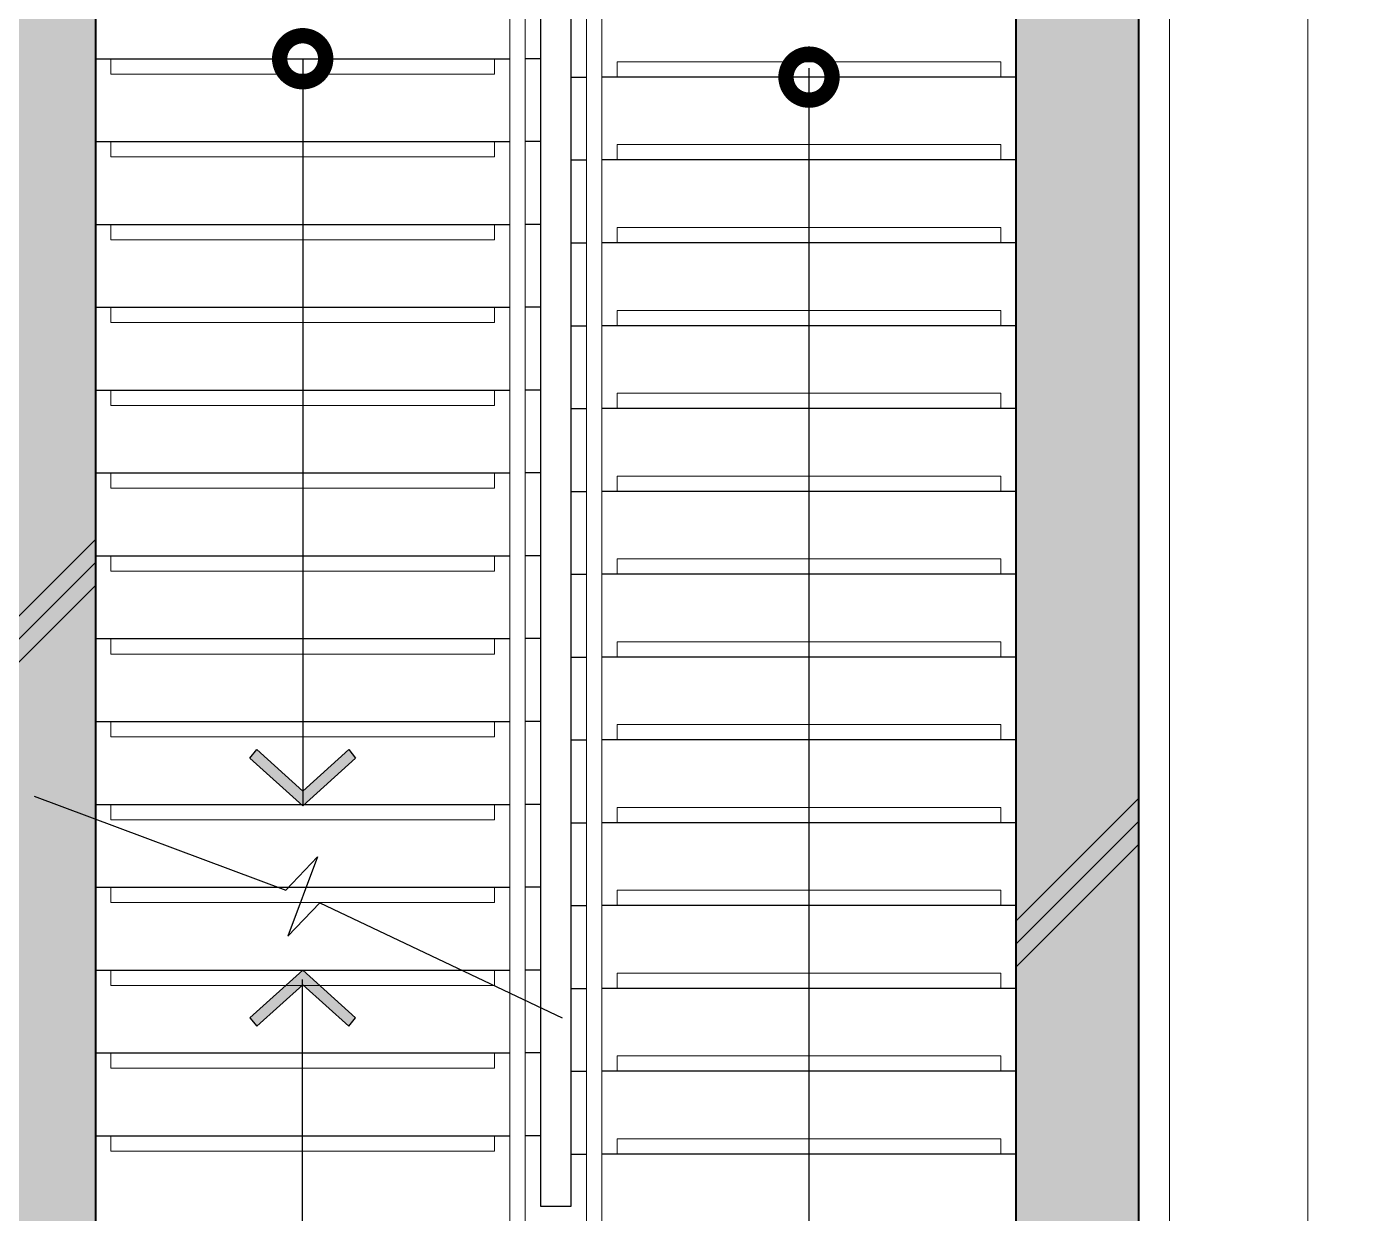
# Model space of a CAD drawing. Header units: millimetres. Extents: x 4003075 to 5615882, y 1445368 to 2591247.
# Drawn here: x 5373400 to 5377721, y 2447144 to 2451013 of the extents above; entities that cross this region are included whole.
import ezdxf

# ---------------------------------------------------------------- set-up
doc = ezdxf.new("R2010")
doc.units = ezdxf.units.MM
for name, color, linetype, lineweight in [('XR-평면도$0$A-CNTL', 9, 'Continuous', 15), ('XR-평면도$0$A-CONC-LIN1', 9, 'Continuous', 40), ('XR-평면도$0$A-ELEV-LIN3', 9, 'Continuous', 18), ('XR-평면도$0$A-SSXM-STAIR', 9, 'Continuous', 25), ('XR-평면도$0$A-SSXS-HAND', 9, 'Continuous', 20), ('XR-평면도$0$A-XXXX-HATC', 9, 'Continuous', 18), ('XR-평면도$0$A-XXXX-SYMB', 9, 'Continuous', 25)]:
    doc.layers.add(name, color=color, linetype=linetype, lineweight=lineweight)
doc.layers.add('XR-평면도$0$A-CONC-SOLD', color=9, linetype='Continuous')

# ---------------------------------------------------------------- blocks, each defined once
blk = doc.blocks.new('XR-평면도$0$ARROW')
blk.add_lwpolyline([(-0.002, 0.87), (0.738, 0), (-0.002, -0.87), (0.15, -1), (1, 0), (0.15, 1)], close=True)
for points in [[(-0.002, 0.87), (0.15, 1), (0.738, 0), (1, 0)], [(0.738, 0), (1, 0), (-0.002, -0.87), (0.15, -1)]]:
    blk.add_solid(points)
blk = doc.blocks.new('XR-평면도$0$계단실(기준층)230530')
at = {"layer": 'XR-평면도$0$A-ELEV-LIN3'}
for points in [[(-3408541.1, 1627210.6), (-3408541.1, 1627160.6), (-3407291.1, 1627160.6), (-3407291.1, 1627210.6)], [(-3405641.1, 1627150.6), (-3405641.1, 1627200.6), (-3406891.1, 1627200.6), (-3406891.1, 1627150.6)], [(-3408541.1, 1626940.6), (-3408541.1, 1626890.6), (-3407291.1, 1626890.6), (-3407291.1, 1626940.6)], [(-3405641.1, 1626880.6), (-3405641.1, 1626930.6), (-3406891.1, 1626930.6), (-3406891.1, 1626880.6)], [(-3408541.1, 1626670.6), (-3408541.1, 1626620.6), (-3407291.1, 1626620.6), (-3407291.1, 1626670.6)], [(-3405641.1, 1626610.6), (-3405641.1, 1626660.6), (-3406891.1, 1626660.6), (-3406891.1, 1626610.6)], [(-3408541.1, 1626400.6), (-3408541.1, 1626350.6), (-3407291.1, 1626350.6), (-3407291.1, 1626400.6)], [(-3405641.1, 1626340.6), (-3405641.1, 1626390.6), (-3406891.1, 1626390.6), (-3406891.1, 1626340.6)], [(-3408541.1, 1626130.6), (-3408541.1, 1626080.6), (-3407291.1, 1626080.6), (-3407291.1, 1626130.6)], [(-3405641.1, 1626070.6), (-3405641.1, 1626120.6), (-3406891.1, 1626120.6), (-3406891.1, 1626070.6)], [(-3408541.1, 1625860.6), (-3408541.1, 1625810.6), (-3407291.1, 1625810.6), (-3407291.1, 1625860.6)], [(-3405641.1, 1625800.6), (-3405641.1, 1625850.6), (-3406891.1, 1625850.6), (-3406891.1, 1625800.6)], [(-3408541.1, 1625590.6), (-3408541.1, 1625540.6), (-3407291.1, 1625540.6), (-3407291.1, 1625590.6)], [(-3405641.1, 1625530.6), (-3405641.1, 1625580.6), (-3406891.1, 1625580.6), (-3406891.1, 1625530.6)], [(-3408541.1, 1625320.6), (-3408541.1, 1625270.6), (-3407291.1, 1625270.6), (-3407291.1, 1625320.6)], [(-3405641.1, 1625260.6), (-3405641.1, 1625310.6), (-3406891.1, 1625310.6), (-3406891.1, 1625260.6)], [(-3408541.1, 1625050.6), (-3408541.1, 1625000.6), (-3407291.1, 1625000.6), (-3407291.1, 1625050.6)], [(-3405641.1, 1624990.6), (-3405641.1, 1625040.6), (-3406891.1, 1625040.6), (-3406891.1, 1624990.6)], [(-3408541.1, 1624780.6), (-3408541.1, 1624730.6), (-3407291.1, 1624730.6), (-3407291.1, 1624764.7)], [(-3407291.1, 1624764.7), (-3407291.1, 1624780.6)], [(-3405641.1, 1624720.6), (-3405641.1, 1624770.6), (-3406891.1, 1624770.6), (-3406891.1, 1624720.6)], [(-3408541.1, 1624510.6), (-3408541.1, 1624460.6), (-3407291.1, 1624460.6), (-3407291.1, 1624510.6)], [(-3405641.1, 1624450.6), (-3405641.1, 1624500.6), (-3406891.1, 1624500.6), (-3406891.1, 1624450.6)], [(-3408541.1, 1624240.6), (-3408541.1, 1624190.6), (-3407291.1, 1624190.6), (-3407291.1, 1624240.6)], [(-3405641.1, 1624180.6), (-3405641.1, 1624230.6), (-3406891.1, 1624230.6), (-3406891.1, 1624180.6)], [(-3408541.1, 1623970.6), (-3408541.1, 1623920.6), (-3407291.1, 1623920.6), (-3407291.1, 1623970.6)], [(-3405641.1, 1623910.6), (-3405641.1, 1623960.6), (-3406891.1, 1623960.6), (-3406891.1, 1623910.6)], [(-3408541.1, 1623700.6), (-3408541.1, 1623650.6), (-3407291.1, 1623650.6), (-3407291.1, 1623700.6)], [(-3405641.1, 1623640.6), (-3405641.1, 1623690.6), (-3406891.1, 1623690.6), (-3406891.1, 1623640.6)]]:
    blk.add_lwpolyline(points, dxfattribs=at)
at = {"layer": 'XR-평면도$0$A-SSXM-STAIR'}
for points in [[(-3407141.1, 1627380.6), (-3407141.1, 1623470.6), (-3407041.1, 1623470.6), (-3407041.1, 1627380.6), (-3407141.1, 1627380.6)], [(-3408591.1, 1627210.6), (-3407241.1, 1627210.6)], [(-3407141.1, 1627210.6), (-3407191.1, 1627210.6)], [(-3407041.1, 1627150.6), (-3406991.1, 1627150.6)], [(-3407041.1, 1627150.6), (-3406991.1, 1627150.6)], [(-3405591.1, 1627150.6), (-3406941.1, 1627150.6)], [(-3408591.1, 1626940.6), (-3407241.1, 1626940.6)], [(-3407141.1, 1626940.6), (-3407191.1, 1626940.6)], [(-3407041.1, 1626880.6), (-3406991.1, 1626880.6)], [(-3407041.1, 1626880.6), (-3406991.1, 1626880.6)], [(-3405591.1, 1626880.6), (-3406941.1, 1626880.6)], [(-3408591.1, 1626670.6), (-3407241.1, 1626670.6)], [(-3407141.1, 1626670.6), (-3407191.1, 1626670.6)], [(-3407041.1, 1626610.6), (-3406991.1, 1626610.6)], [(-3407041.1, 1626610.6), (-3406991.1, 1626610.6)], [(-3405591.1, 1626610.6), (-3406941.1, 1626610.6)], [(-3408591.1, 1626400.6), (-3407241.1, 1626400.6)], [(-3407141.1, 1626400.6), (-3407191.1, 1626400.6)], [(-3407041.1, 1626340.6), (-3406991.1, 1626340.6)], [(-3407041.1, 1626340.6), (-3406991.1, 1626340.6)], [(-3405591.1, 1626340.6), (-3406941.1, 1626340.6)], [(-3408591.1, 1626130.6), (-3407241.1, 1626130.6)], [(-3407141.1, 1626130.6), (-3407191.1, 1626130.6)], [(-3407041.1, 1626070.6), (-3406991.1, 1626070.6)], [(-3407041.1, 1626070.6), (-3406991.1, 1626070.6)], [(-3405591.1, 1626070.6), (-3406941.1, 1626070.6)], [(-3408591.1, 1625860.6), (-3407241.1, 1625860.6)], [(-3407141.1, 1625860.6), (-3407191.1, 1625860.6)], [(-3407041.1, 1625800.6), (-3406991.1, 1625800.6)], [(-3407041.1, 1625800.6), (-3406991.1, 1625800.6)], [(-3405591.1, 1625800.6), (-3406941.1, 1625800.6)], [(-3408591.1, 1625590.6), (-3407241.1, 1625590.6)], [(-3407141.1, 1625590.6), (-3407191.1, 1625590.6)], [(-3407041.1, 1625530.6), (-3406991.1, 1625530.6)], [(-3407041.1, 1625530.6), (-3406991.1, 1625530.6)], [(-3405591.1, 1625530.6), (-3406941.1, 1625530.6)], [(-3408591.1, 1625320.6), (-3407241.1, 1625320.6)], [(-3407141.1, 1625320.6), (-3407191.1, 1625320.6)], [(-3407041.1, 1625260.6), (-3406991.1, 1625260.6)], [(-3407041.1, 1625260.6), (-3406991.1, 1625260.6)], [(-3405591.1, 1625260.6), (-3406941.1, 1625260.6)], [(-3408591.1, 1625050.6), (-3407241.1, 1625050.6)], [(-3407141.1, 1625050.6), (-3407191.1, 1625050.6)], [(-3407041.1, 1624990.6), (-3406991.1, 1624990.6)], [(-3407041.1, 1624990.6), (-3406991.1, 1624990.6)], [(-3405591.1, 1624990.6), (-3406941.1, 1624990.6)], [(-3408591.1, 1624780.6), (-3407241.1, 1624780.6)], [(-3407141.1, 1624780.6), (-3407191.1, 1624780.6)], [(-3407041.1, 1624720.6), (-3406991.1, 1624720.6)], [(-3407041.1, 1624720.6), (-3406991.1, 1624720.6)], [(-3405591.1, 1624720.6), (-3406941.1, 1624720.6)], [(-3408591.1, 1624510.6), (-3407241.1, 1624510.6)], [(-3407141.1, 1624510.6), (-3407191.1, 1624510.6)], [(-3407041.1, 1624450.6), (-3406991.1, 1624450.6)], [(-3407041.1, 1624450.6), (-3406991.1, 1624450.6)], [(-3405591.1, 1624450.6), (-3406941.1, 1624450.6)], [(-3408591.1, 1624240.6), (-3407241.1, 1624240.6)], [(-3407141.1, 1624240.6), (-3407191.1, 1624240.6)], [(-3407041.1, 1624180.6), (-3406991.1, 1624180.6)], [(-3407041.1, 1624180.6), (-3406991.1, 1624180.6)], [(-3405591.1, 1624180.6), (-3406941.1, 1624180.6)], [(-3408591.1, 1623970.6), (-3407241.1, 1623970.6)], [(-3407141.1, 1623970.6), (-3407191.1, 1623970.6)], [(-3407041.1, 1623910.6), (-3406991.1, 1623910.6)], [(-3407041.1, 1623910.6), (-3406991.1, 1623910.6)], [(-3405591.1, 1623910.6), (-3406941.1, 1623910.6)], [(-3408591.1, 1623700.6), (-3407241.1, 1623700.6)], [(-3407141.1, 1623700.6), (-3407191.1, 1623700.6)], [(-3407041.1, 1623640.6), (-3406991.1, 1623640.6)], [(-3407041.1, 1623640.6), (-3406991.1, 1623640.6)], [(-3405591.1, 1623640.6), (-3406941.1, 1623640.6)]]:
    blk.add_lwpolyline(points, dxfattribs=at)
at = {"layer": 'XR-평면도$0$A-SSXS-HAND'}
for points in [[(-3407241.1, 1624710.9), (-3407241.1, 1623370.6), (-3406941.1, 1623370.6), (-3406941.1, 1627480.6), (-3407241.1, 1627480.6), (-3407241.1, 1624710.9)], [(-3407191.1, 1624687.2), (-3407191.1, 1623420.6), (-3406991.1, 1623420.6), (-3406991.1, 1627430.6), (-3407191.1, 1627430.6), (-3407191.1, 1624687.2)]]:
    blk.add_lwpolyline(points, dxfattribs=at)
at = {"layer": 'XR-평면도$0$A-XXXX-SYMB', "const_width": 150}
for points in [[(-3407891.1, 1627210.6, 1), (-3407941.1, 1627210.6, 1)], [(-3406241.1, 1627150.6, 1), (-3406291.1, 1627150.6, 1)]]:
    blk.add_lwpolyline(points, format="xyb", close=True, dxfattribs=at)
at = {"layer": 'XR-평면도$0$A-XXXX-SYMB'}
for points in [[(-3406266.5, 1627180.2), (-3406266.5, 1622865.2), (-3407916.5, 1622865.2), (-3407916.5, 1624210.2)], [(-3407916.1, 1627210.6), (-3407916.1, 1624780.6)], [(-3408791.1, 1624806.8), (-3407971.4, 1624501.2), (-3407868.1, 1624609.8), (-3407964.1, 1624351.4), (-3407860.7, 1624460), (-3407070.2, 1624084.8)]]:
    blk.add_lwpolyline(points, dxfattribs=at)
at = {"layer": 'XR-평면도$0$A-XXXX-SYMB', "yscale": 172.3206394866575, "zscale": 183.004177226685}
for p, xscale, rotation in [((-3407916.1, 1624958.6), -183.004177226685, 89.99999999999994), ((-3407916.1, 1624057.6), 183.004177226685, 89.99999999999999)]:
    blk.add_blockref('XR-평면도$0$ARROW', p, dxfattribs=dict(at, xscale=xscale, rotation=rotation))
blk = doc.blocks.new('XR-평면도$0$중심선(210216)')
at = {"layer": 'XR-평면도$0$A-CNTL', "ltscale": 300}
blk.add_lwpolyline([(55000, 206000), (55000, -10000)], dxfattribs=at)
blk = doc.blocks.new('XR-평면도$0$CORE_03_06_B2F 3F에서8F (230330)')
at = {"layer": 'XR-평면도$0$A-CONC-SOLD'}
h = blk.add_hatch(dxfattribs=at)
h.set_pattern_fill('CONC', color=256, scale=100, angle=180)
h.set_pattern_definition([(225, (259193, 729020.6), (2121.32, -2121.32), []), (225, (259193, 728945.6), (2121.32, -2121.32), []), (225, (259193, 728870.6), (2121.32, -2121.32), [])])
h.paths.add_polyline_path([(0, 0), (10950, 0), (10950, 10700), (10550, 10700), (10550, 10000), (7300, 10000), (7300, 9550), (7550, 9550), (7550, 9750), (10550, 9750), (10550, 7250), (8850, 7250), (8850, 7000), (10550, 7000), (10550, 400), (7550, 400), (7550, 7000), (7750, 7000), (7750, 7250), (7550, 7250), (7550, 8450), (7300, 8450), (7300, 5550), (6850, 5550), (6850, 5300), (7300, 5300), (7300, 400), (3500, 400), (3500, 900), (3250, 900), (3250, 400), (400, 400), (400, 2700), (3250, 2700), (3250, 2200), (3500, 2200), (3500, 3500), (3250, 3500), (3250, 2950), (400, 2950), (400, 5300), (3250, 5300), (3250, 4700), (3500, 4700), (3500, 5300), (5750, 5300), (5750, 5550), (5300, 5550), (5300, 7900), (5050, 7900), (5050, 5550), (400, 5550), (400, 9100), (1300, 9100), (1300, 9350), (400, 9350), (400, 12000), (2400, 12000), (2400, 9350), (1915, 9350), (1915, 9100), (3550, 9100), (3550, 9350), (2650, 9350), (2650, 12000), (5050, 12000), (5050, 9350), (4150, 9350), (4150, 9100), (5300, 9100), (5300, 12000), (5750, 12000), (5750, 12400), (0, 12400)])
h.paths.add_polyline_path([(6850, 12000), (10550, 12000), (10550, 11800), (10950, 11800), (10950, 12400), (6850, 12400)], flags=17)
at = {"layer": 'XR-평면도$0$A-XXXX-HATC'}
h = blk.add_hatch(color=253, dxfattribs=at)
h.dxf.hatch_style = 1
h.paths.add_polyline_path([(0, 12400), (0, 0), (10950, 0), (10950, 10685), (10550, 10685), (10550, 10000), (7300, 10000), (7300, 9615), (7550, 9615), (7550, 9750), (10550, 9750), (10550, 7250), (8765, 7250), (8765, 7000), (10550, 7000), (10550, 400), (7550, 400), (7550, 7000), (7635, 7000), (7635, 7250), (7550, 7250), (7550, 8485), (7300, 8485), (7300, 5550), (6865, 5550), (6865, 5300), (7300, 5300), (7300, 400), (3500, 400), (3500, 900), (3250, 900), (3250, 400), (400, 400), (400, 2700), (3250, 2700), (3250, 2200), (3500, 2200), (3500, 3475), (3250, 3475), (3250, 2950), (400, 2950), (400, 5300), (3250, 5300), (3250, 4775), (3500, 4775), (3500, 5300), (5735, 5300), (5735, 5550), (400, 5550), (400, 9100), (1285, 9100), (1285, 9350), (400, 9350), (400, 12000), (2400, 12000), (2400, 9350), (1915, 9350), (1915, 9100), (4235, 9100), (4235, 9350), (2650, 9350), (2650, 12000), (5050, 12000), (5050, 9350), (4865, 9350), (4865, 9100), (5300, 9100), (5300, 12000), (5735, 12000), (5735, 12400)])
h.paths.add_polyline_path([(6865, 12000), (6865, 12400), (10950, 12400), (10950, 11815), (10550, 11815), (10550, 12000)])
at = {"layer": 'XR-평면도$0$A-CONC-LIN1'}
for points in [[(5735, 12400), (0, 12400), (0, 0), (10950, 0), (10950, 10685), (10550, 10685)], [(7550, 400), (10550, 400), (10550, 7000)], [(7550, 7000), (7550, 400)]]:
    blk.add_lwpolyline(points, dxfattribs=at)

msp = doc.modelspace()

# ---------------------------------------------------------------- linework, layer by layer
at = {"layer": 'XR-평면도$0$A-ELEV-LIN3'}
for points in [[(5363175, 2444567.6), (5364575, 2444567.6), (5364575, 2445467.6), (5377025, 2445467.6), (5377025, 2444867.6), (5378125, 2444867.6), (5378125, 2446367.6), (5377025, 2446367.6), (5377025, 2457867.6), (5433125, 2457867.6), (5433125, 2446367.6), (5432025, 2446367.6), (5432025, 2444867.6), (5433125, 2444867.6), (5433125, 2445467.6), (5443025, 2445467.6), (5443025, 2444867.6), (5444125, 2444867.6), (5444125, 2446367.6), (5443025, 2446367.6), (5443025, 2457867.6), (5483675, 2457867.6)], [(5363175, 2445967.6), (5363175, 2444567.6), (5364575, 2444567.6), (5364575, 2445467.6), (5377025, 2445467.6), (5377025, 2444867.6), (5378125, 2444867.6), (5378125, 2446367.6), (5377025, 2446367.6), (5377025, 2457867.6), (5433125, 2457867.6), (5433125, 2446367.6), (5432025, 2446367.6), (5432025, 2444867.6), (5433125, 2444867.6), (5433125, 2445467.6), (5443025, 2445467.6), (5443025, 2444867.6), (5444125, 2444867.6), (5444125, 2446367.6), (5443025, 2446367.6), (5443025, 2457867.6), (5483675, 2457867.6)], [(5363175, 2445967.6), (5363175, 2444567.6), (5364575, 2444567.6), (5364575, 2445467.6), (5377025, 2445467.6), (5377025, 2444867.6), (5378125, 2444867.6), (5378125, 2446367.6), (5377025, 2446367.6), (5377025, 2457867.6), (5433125, 2457867.6), (5433125, 2446367.6), (5432025, 2446367.6), (5432025, 2444867.6), (5433125, 2444867.6), (5433125, 2445467.6), (5443025, 2445467.6), (5443025, 2444867.6), (5444125, 2444867.6), (5444125, 2446367.6), (5443025, 2446367.6), (5443025, 2457867.6), (5483675, 2457867.6)], [(5363075, 2444467.6), (5364675, 2444467.6), (5364675, 2445367.6), (5376925, 2445367.6), (5376925, 2444767.6), (5378225, 2444767.6), (5378225, 2446467.6), (5377125, 2446467.6), (5377125, 2457767.6), (5433025, 2457767.6), (5433025, 2446467.6), (5431925, 2446467.6), (5431925, 2444767.6), (5433225, 2444767.6), (5433225, 2445367.6), (5442925, 2445367.6), (5442925, 2444767.6), (5444225, 2444767.6), (5444225, 2446467.6), (5443125, 2446467.6), (5443125, 2457767.6), (5483575, 2457767.6)], [(5363075, 2444467.6), (5364675, 2444467.6), (5364675, 2445367.6), (5376925, 2445367.6), (5376925, 2444767.6), (5378225, 2444767.6), (5378225, 2446467.6), (5377125, 2446467.6), (5377125, 2457767.6), (5433025, 2457767.6), (5433025, 2446467.6), (5431925, 2446467.6), (5431925, 2444767.6), (5433225, 2444767.6), (5433225, 2445367.6), (5442925, 2445367.6), (5442925, 2444767.6), (5444225, 2444767.6), (5444225, 2446467.6), (5443125, 2446467.6), (5443125, 2457767.6), (5483575, 2457767.6)], [(5363075, 2444467.6), (5364675, 2444467.6), (5364675, 2445367.6), (5376925, 2445367.6), (5376925, 2444767.6), (5378225, 2444767.6), (5378225, 2446467.6), (5377125, 2446467.6), (5377125, 2457767.6), (5433025, 2457767.6), (5433025, 2446467.6), (5431925, 2446467.6), (5431925, 2444767.6), (5433225, 2444767.6), (5433225, 2445367.6), (5442925, 2445367.6), (5442925, 2444767.6), (5444225, 2444767.6), (5444225, 2446467.6), (5443125, 2446467.6), (5443125, 2457767.6), (5483575, 2457767.6)]]:
    msp.add_lwpolyline(points, dxfattribs=at)

# ---------------------------------------------------------------- block references
for name, p in [('XR-평면도$0$계단실(기준층)230530', (8782216.1, 823697)), ('XR-평면도$0$계단실(기준층)230530', (8782216.1, 823697)), ('XR-평면도$0$계단실(기준층)230530', (8782216.1, 823697)), ('XR-평면도$0$CORE_03_06_B2F 3F에서8F (230330)', (5366075, 2445467.6)), ('XR-평면도$0$CORE_03_06_B2F 3F에서8F (230330)', (5366075, 2445467.6)), ('XR-평면도$0$CORE_03_06_B2F 3F에서8F (230330)', (5366075, 2445467.6))]:
    msp.add_blockref(name, p)
at = {"layer": 'XR-평면도$0$A-CNTL'}
msp.add_blockref('XR-평면도$0$중심선(210216)', (5322575, 2339367.6), dxfattribs=at)

doc.saveas('drawing.dxf')
